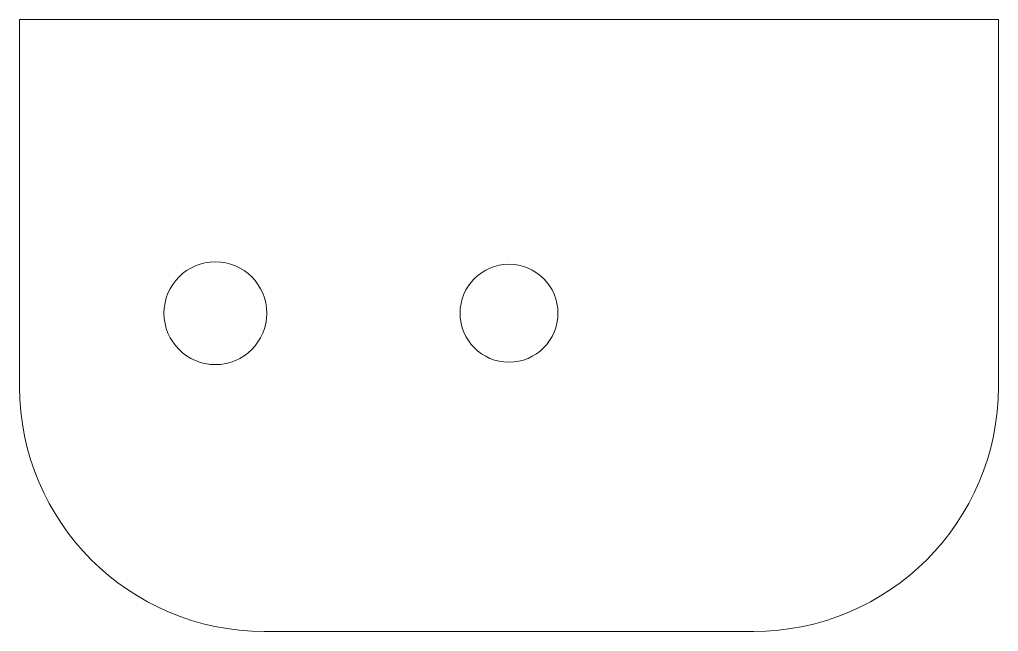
# Model space of a CAD drawing. Header units: millimetres. Extents: x 0 to 40, y 0 to 25.
import ezdxf

# ---------------------------------------------------------------- set-up
doc = ezdxf.new("R2010")
doc.units = ezdxf.units.MM

msp = doc.modelspace()

# ---------------------------------------------------------------- linework, layer by layer
at = {"color": 7, "linetype": 'Continuous', "lineweight": 15}
for p, q in [((40, 25), (0, 25)), ((0, 25), (0, 10)), ((40, 10), (40, 25)), ((10, 0), (30, 0))]:
    msp.add_line(p, q, dxfattribs=at)
for centre, radius in [((8, 13), 2.1), ((20, 13), 2)]:
    msp.add_circle(centre, radius, dxfattribs=at)
for centre, start, end in [((10, 10), 180, 270), ((30, 10), 270, 0)]:
    msp.add_arc(centre, 10, start, end, dxfattribs=at)

doc.saveas('drawing.dxf')
